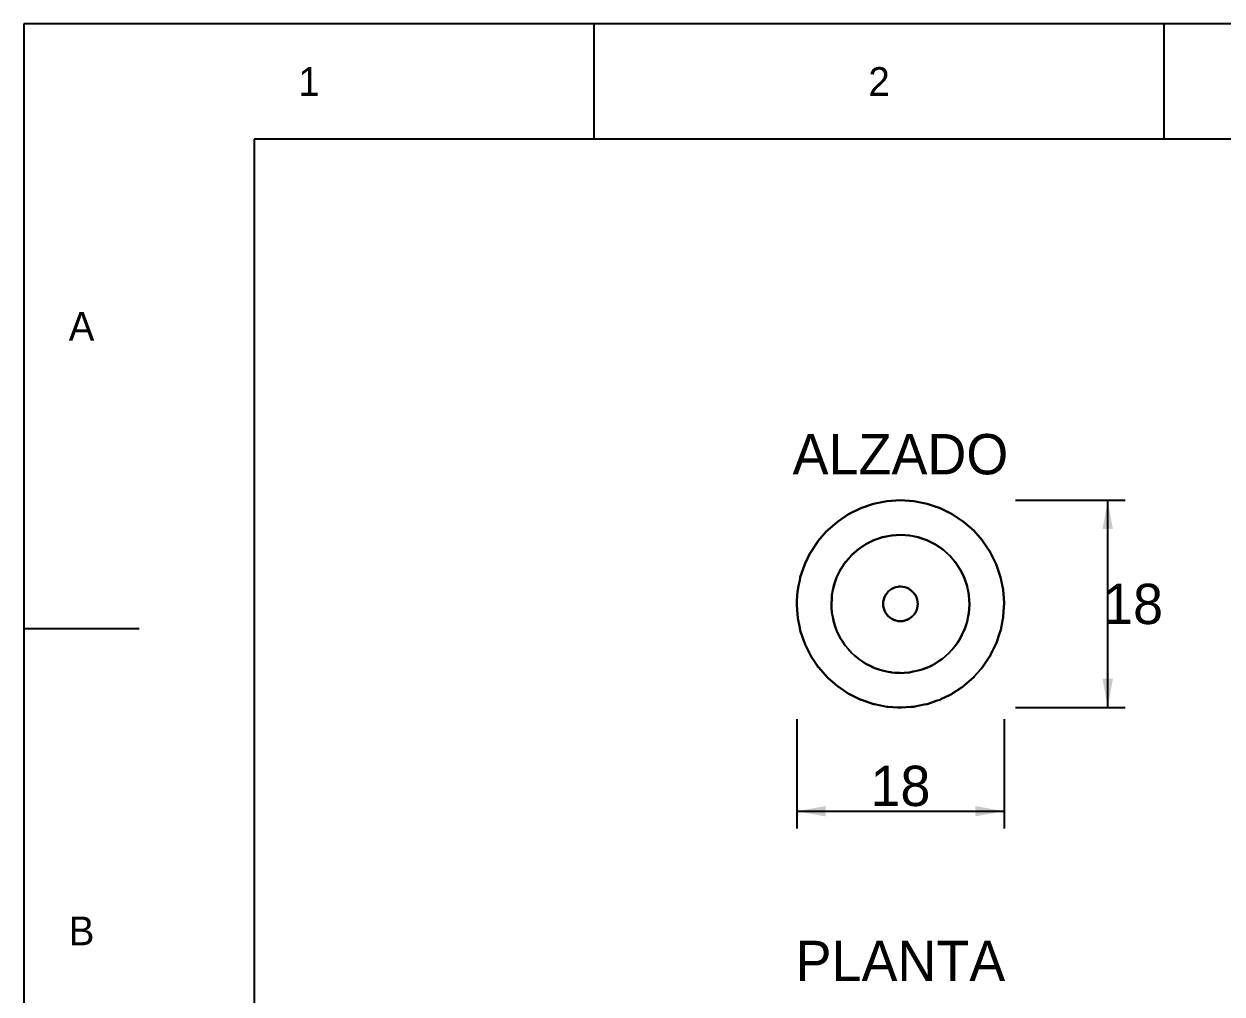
# Model space of a CAD drawing. Extents: x 0 to 297, y 0 to 210.
# Drawn here: x 0 to 104, y 125.8 to 210 of the extents above; entities that cross this region are included whole.
import ezdxf
from ezdxf.enums import TextEntityAlignment as Align

# ---------------------------------------------------------------- set-up
doc = ezdxf.new("R2010")
doc.units = 0
for name, color, linetype in [('COTAS', 7, 'CONTINUOUS'), ('FINA', 7, 'CONTINUOUS'), ('NORMA', 7, 'CONTINUOUS'), ('TEXTO', 7, 'CONTINUOUS'), ('VISIBLE', 7, 'CONTINUOUS')]:
    doc.layers.add(name, color=color, linetype=linetype)

msp = doc.modelspace()

# ---------------------------------------------------------------- linework, layer by layer
at = {"layer": 'COTAS'}
for p, q in [((86.1048, 168.6431), (95.6048, 168.6431)), ((94.1048, 150.6431), (94.1048, 168.6431)), ((86.1048, 150.6431), (95.6048, 150.6431)), ((67.1048, 149.6431), (67.1048, 140.1431)), ((85.1048, 149.6431), (85.1048, 140.1431)), ((67.1048, 141.6431), (85.1048, 141.6431))]:
    msp.add_line(p, q, dxfattribs=at)
for points in [[(94.1048, 168.6431), (94.5548, 166.1431), (93.6548, 166.1431)], [(94.1048, 150.6431), (94.5548, 153.1431), (93.6548, 153.1431)], [(67.1048, 141.6431), (69.6048, 142.0931), (69.6048, 141.1931)], [(85.1048, 141.6431), (82.6048, 142.0931), (82.6048, 141.1931)]]:
    msp.add_solid(points, dxfattribs=at)
at = {"layer": 'FINA'}
for p, q in [((297, 210), (0, 210)), ((0, 210), (0, 0)), ((49.5, 200), (49.5, 210)), ((99, 200), (99, 210)), ((0, 157.5), (10, 157.5))]:
    msp.add_line(p, q, dxfattribs=at)
at = {"layer": 'NORMA'}
for p, q in [((287, 200), (20, 200)), ((20, 200), (20, 10))]:
    msp.add_line(p, q, dxfattribs=at)
at = {"layer": 'VISIBLE'}
for p, q in [((74.9301, 168.5661), (73.7754, 168.3364)), ((73.7754, 168.3364), (74.9301, 168.5661)), ((76.1048, 168.6431), (74.9301, 168.5661)), ((74.9301, 168.5661), (76.1048, 168.6431)), ((77.2796, 168.5661), (76.1048, 168.6431)), ((76.1048, 168.6431), (77.2796, 168.5661)), ((78.4342, 168.3364), (77.2796, 168.5661)), ((77.2796, 168.5661), (78.4342, 168.3364)), ((72.6607, 167.958), (71.6048, 167.4373)), ((71.6048, 167.4373), (72.6607, 167.958)), ((73.7754, 168.3364), (72.6607, 167.958)), ((72.6607, 167.958), (73.7754, 168.3364)), ((79.549, 167.958), (78.4342, 168.3364)), ((78.4342, 168.3364), (79.549, 167.958)), ((80.6048, 167.4373), (79.549, 167.958)), ((79.549, 167.958), (80.6048, 167.4373)), ((70.626, 166.7832), (69.7973, 166.0565)), ((69.7973, 166.0565), (70.626, 166.7832)), ((71.6048, 167.4373), (70.626, 166.7832)), ((70.626, 166.7832), (71.6048, 167.4373)), ((81.5837, 166.7832), (80.6048, 167.4373)), ((80.6048, 167.4373), (81.5837, 166.7832)), ((82.4688, 166.007), (81.5837, 166.7832)), ((81.5837, 166.7832), (82.4688, 166.007)), ((69.6914, 165.9506), (68.9646, 165.1219)), ((68.9646, 165.1219), (69.6914, 165.9506)), ((69.7409, 166.007), (69.6914, 165.9506)), ((69.6914, 165.9506), (69.7409, 166.007)), ((69.7973, 166.0565), (69.7409, 166.007)), ((69.7409, 166.007), (69.7973, 166.0565)), ((74.5519, 165.4386), (73.8087, 165.1863)), ((74.5519, 165.4386), (73.8087, 165.1863)), ((73.8638, 165.205), (74.5519, 165.4386)), ((75.3217, 165.5917), (74.5519, 165.4386)), ((75.3217, 165.5917), (74.5519, 165.4386)), ((74.5519, 165.4386), (74.6089, 165.45)), ((74.6089, 165.45), (75.3217, 165.5917)), ((76.1048, 165.6431), (75.3217, 165.5917)), ((76.1048, 165.6431), (75.3217, 165.5917)), ((75.3217, 165.5917), (75.3797, 165.5955)), ((75.3797, 165.5955), (76.1048, 165.6431)), ((76.1048, 165.6431), (76.1628, 165.6393)), ((76.888, 165.5917), (76.1048, 165.6431)), ((76.888, 165.5917), (76.1048, 165.6431)), ((76.1628, 165.6393), (76.888, 165.5917)), ((76.888, 165.5917), (76.945, 165.5804)), ((77.6577, 165.4386), (76.888, 165.5917)), ((77.6577, 165.4386), (76.888, 165.5917)), ((76.945, 165.5804), (77.6577, 165.4386)), ((77.6577, 165.4386), (77.7128, 165.4199)), ((78.4009, 165.1863), (77.6577, 165.4386)), ((78.4009, 165.1863), (77.6577, 165.4386)), ((77.7128, 165.4199), (78.4009, 165.1863)), ((83.1955, 165.1783), (82.4688, 166.007)), ((82.4688, 166.007), (83.1955, 165.1783)), ((68.923, 165.0596), (68.3106, 164.1431)), ((68.3106, 164.1431), (68.923, 165.0596)), ((68.9646, 165.1219), (68.923, 165.0596)), ((68.923, 165.0596), (68.9646, 165.1219)), ((72.4522, 164.4032), (71.8622, 163.8857)), ((72.4522, 164.4032), (71.8622, 163.8857)), ((71.9059, 163.924), (72.4522, 164.4032)), ((73.1048, 164.8392), (72.4522, 164.4032)), ((73.1048, 164.8392), (72.4522, 164.4032)), ((72.4522, 164.4032), (72.5006, 164.4355)), ((72.5006, 164.4355), (73.1048, 164.8392)), ((73.8087, 165.1863), (73.1048, 164.8392)), ((73.8087, 165.1863), (73.1048, 164.8392)), ((73.1048, 164.8392), (73.157, 164.8649)), ((73.157, 164.8649), (73.8087, 165.1863)), ((73.8087, 165.1863), (73.8638, 165.205)), ((78.4009, 165.1863), (78.4531, 165.1606)), ((79.1048, 164.8392), (78.4009, 165.1863)), ((79.1048, 164.8392), (78.4009, 165.1863)), ((78.4531, 165.1606), (79.1048, 164.8392)), ((79.1048, 164.8392), (79.1532, 164.8069)), ((79.7574, 164.4032), (79.1048, 164.8392)), ((79.7574, 164.4032), (79.1048, 164.8392)), ((79.1532, 164.8069), (79.7574, 164.4032)), ((79.7574, 164.4032), (79.8011, 164.3649)), ((80.3475, 163.8857), (79.7574, 164.4032)), ((80.3475, 163.8857), (79.7574, 164.4032)), ((83.245, 165.1219), (83.1955, 165.1783)), ((83.1955, 165.1783), (83.245, 165.1219)), ((83.8574, 164.2054), (83.245, 165.1219)), ((83.245, 165.1219), (83.8574, 164.2054)), ((68.2774, 164.0758), (67.7899, 163.0872)), ((67.7899, 163.0872), (68.2774, 164.0758)), ((68.3106, 164.1431), (68.2774, 164.0758)), ((68.2774, 164.0758), (68.3106, 164.1431)), ((71.8622, 163.8857), (71.3447, 163.2956)), ((71.8622, 163.8857), (71.3447, 163.2956)), ((71.3447, 163.2956), (71.383, 163.3393)), ((71.383, 163.3393), (71.8622, 163.8857)), ((71.8622, 163.8857), (71.9059, 163.924)), ((79.8011, 164.3649), (80.3475, 163.8857)), ((80.3475, 163.8857), (80.3858, 163.842)), ((80.8649, 163.2956), (80.3475, 163.8857)), ((80.8649, 163.2956), (80.3475, 163.8857)), ((80.3858, 163.842), (80.8649, 163.2956)), ((83.899, 164.1431), (83.8574, 164.2054)), ((83.8574, 164.2054), (83.899, 164.1431)), ((84.3866, 163.1545), (83.899, 164.1431)), ((83.899, 164.1431), (84.3866, 163.1545)), ((67.7658, 163.0162), (67.4115, 161.9724)), ((67.4115, 161.9724), (67.7658, 163.0162)), ((67.7899, 163.0872), (67.7658, 163.0162)), ((67.7658, 163.0162), (67.7899, 163.0872)), ((70.9087, 162.6431), (70.5615, 161.9392)), ((70.9087, 162.6431), (70.5615, 161.9392)), ((70.5873, 161.9913), (70.9087, 162.6431)), ((71.3447, 163.2956), (70.9087, 162.6431)), ((71.3447, 163.2956), (70.9087, 162.6431)), ((70.9087, 162.6431), (70.941, 162.6914)), ((70.941, 162.6914), (71.3447, 163.2956)), ((80.8649, 163.2956), (80.8972, 163.2473)), ((81.301, 162.6431), (80.8649, 163.2956)), ((81.301, 162.6431), (80.8649, 163.2956)), ((80.8972, 163.2473), (81.301, 162.6431)), ((81.301, 162.6431), (81.3267, 162.5909)), ((81.6481, 161.9392), (81.301, 162.6431)), ((81.6481, 161.9392), (81.301, 162.6431)), ((81.3267, 162.5909), (81.6481, 161.9392)), ((84.4197, 163.0872), (84.3866, 163.1545)), ((84.3866, 163.1545), (84.4197, 163.0872)), ((84.774, 162.0435), (84.4197, 163.0872)), ((84.4197, 163.0872), (84.774, 162.0435)), ((67.3605, 161.7162), (67.2328, 161.074)), ((67.2328, 161.074), (67.3605, 161.7162)), ((67.3968, 161.8989), (67.3605, 161.7162)), ((67.3605, 161.7162), (67.3968, 161.8989)), ((67.4115, 161.9724), (67.3968, 161.8989)), ((67.3968, 161.8989), (67.4115, 161.9724)), ((70.4178, 161.5158), (70.3093, 161.196)), ((70.4178, 161.5158), (70.3093, 161.196)), ((70.3093, 161.196), (70.3279, 161.251)), ((70.3279, 161.251), (70.4178, 161.5158)), ((70.5615, 161.9392), (70.4178, 161.5158)), ((70.4178, 161.5158), (70.5615, 161.9392)), ((70.5615, 161.9392), (70.5873, 161.9913)), ((81.6481, 161.9392), (81.6668, 161.8841)), ((81.9004, 161.196), (81.6481, 161.9392)), ((81.9004, 161.196), (81.6481, 161.9392)), ((81.6668, 161.8841), (81.9004, 161.196)), ((84.7981, 161.9724), (84.774, 162.0435)), ((84.774, 162.0435), (84.7981, 161.9724)), ((85.0132, 160.8914), (84.7981, 161.9724)), ((84.7981, 161.9724), (85.0132, 160.8914)), ((67.1769, 160.7429), (67.1219, 159.9038)), ((67.1219, 159.9038), (67.1769, 160.7429)), ((67.1818, 160.8178), (67.1769, 160.7429)), ((67.1769, 160.7429), (67.1818, 160.8178)), ((67.2328, 161.074), (67.1818, 160.8178)), ((67.1818, 160.8178), (67.2328, 161.074)), ((70.1561, 160.4262), (70.1341, 160.0892)), ((70.1341, 160.0892), (70.1561, 160.4262)), ((70.2434, 160.8647), (70.1561, 160.4262)), ((70.2434, 160.8647), (70.1561, 160.4262)), ((70.1561, 160.4262), (70.1675, 160.4832)), ((70.1675, 160.4832), (70.2434, 160.8647)), ((70.3093, 161.196), (70.2434, 160.8647)), ((70.2434, 160.8647), (70.3093, 161.196)), ((74.719, 160.2171), (74.6559, 160.0313)), ((74.719, 160.2171), (74.6559, 160.0313)), ((74.6585, 160.0389), (74.719, 160.2171)), ((74.8058, 160.3931), (74.719, 160.2171)), ((74.8058, 160.3931), (74.719, 160.2171)), ((74.719, 160.2171), (74.7225, 160.2243)), ((74.7225, 160.2243), (74.8058, 160.3931)), ((74.9148, 160.5562), (74.8058, 160.3931)), ((74.9148, 160.5562), (74.8058, 160.3931)), ((74.8058, 160.3931), (74.8102, 160.3997)), ((74.8102, 160.3997), (74.9148, 160.5562)), ((75.0442, 160.7037), (74.9148, 160.5562)), ((75.0442, 160.7037), (74.9148, 160.5562)), ((74.9148, 160.5562), (74.9201, 160.5622)), ((74.9201, 160.5622), (75.0442, 160.7037)), ((75.1917, 160.8331), (75.0442, 160.7037)), ((75.1917, 160.8331), (75.0442, 160.7037)), ((75.0442, 160.7037), (75.0502, 160.709)), ((75.0502, 160.709), (75.1917, 160.8331)), ((75.3548, 160.9421), (75.1917, 160.8331)), ((75.3548, 160.9421), (75.1917, 160.8331)), ((75.1917, 160.8331), (75.1983, 160.8375)), ((75.1983, 160.8375), (75.3548, 160.9421)), ((75.5308, 161.0289), (75.3548, 160.9421)), ((75.5308, 161.0289), (75.3548, 160.9421)), ((75.3548, 160.9421), (75.362, 160.9456)), ((75.362, 160.9456), (75.5308, 161.0289)), ((75.7166, 161.092), (75.5308, 161.0289)), ((75.7166, 161.092), (75.5308, 161.0289)), ((75.5308, 161.0289), (75.5384, 161.0315)), ((75.5384, 161.0315), (75.7166, 161.092)), ((75.909, 161.1302), (75.7166, 161.092)), ((75.909, 161.1302), (75.7166, 161.092)), ((75.7166, 161.092), (75.7244, 161.0935)), ((75.7244, 161.0935), (75.909, 161.1302)), ((76.1048, 161.1431), (75.9056, 161.1561)), ((76.1048, 161.1431), (75.909, 161.1302)), ((76.1048, 161.1431), (75.909, 161.1302)), ((75.909, 161.1302), (75.917, 161.1308)), ((75.917, 161.1308), (76.1048, 161.1431)), ((76.3006, 161.1302), (76.1048, 161.1431)), ((76.1048, 161.1431), (76.1128, 161.1425)), ((76.3006, 161.1302), (76.1048, 161.1431)), ((76.1128, 161.1425), (76.3006, 161.1302)), ((76.493, 161.092), (76.3006, 161.1302)), ((76.3006, 161.1302), (76.3085, 161.1287)), ((76.493, 161.092), (76.3006, 161.1302)), ((76.3085, 161.1287), (76.493, 161.092)), ((76.6788, 161.0289), (76.493, 161.092)), ((76.493, 161.092), (76.5006, 161.0894)), ((76.6788, 161.0289), (76.493, 161.092)), ((76.5006, 161.0894), (76.6788, 161.0289)), ((76.8548, 160.9421), (76.6788, 161.0289)), ((76.6788, 161.0289), (76.686, 161.0253)), ((76.8548, 160.9421), (76.6788, 161.0289)), ((76.686, 161.0253), (76.8548, 160.9421)), ((77.018, 160.8331), (76.8548, 160.9421)), ((76.8548, 160.9421), (76.8615, 160.9376)), ((77.018, 160.8331), (76.8548, 160.9421)), ((76.8615, 160.9376), (77.018, 160.8331)), ((77.1655, 160.7037), (77.018, 160.8331)), ((77.018, 160.8331), (77.024, 160.8278)), ((77.1655, 160.7037), (77.018, 160.8331)), ((77.024, 160.8278), (77.1655, 160.7037)), ((77.2948, 160.5562), (77.1655, 160.7037)), ((77.1655, 160.7037), (77.1708, 160.6977)), ((77.2948, 160.5562), (77.1655, 160.7037)), ((77.1708, 160.6977), (77.2948, 160.5562)), ((77.4039, 160.3931), (77.2948, 160.5562)), ((77.2948, 160.5562), (77.2993, 160.5495)), ((77.4039, 160.3931), (77.2948, 160.5562)), ((77.2993, 160.5495), (77.4039, 160.3931)), ((77.4906, 160.2171), (77.4039, 160.3931)), ((77.4039, 160.3931), (77.4074, 160.3859)), ((77.4906, 160.2171), (77.4039, 160.3931)), ((77.4074, 160.3859), (77.4906, 160.2171)), ((77.5537, 160.0313), (77.4906, 160.2171)), ((77.4906, 160.2171), (77.4932, 160.2095)), ((77.5537, 160.0313), (77.4906, 160.2171)), ((77.4932, 160.2095), (77.5537, 160.0313)), ((81.9876, 160.7575), (81.9004, 161.196)), ((81.9004, 161.196), (81.9117, 161.139)), ((81.9876, 160.7575), (81.9004, 161.196)), ((81.9117, 161.139), (81.9876, 160.7575)), ((82.0535, 160.4262), (81.9876, 160.7575)), ((81.9876, 160.7575), (82.0535, 160.4262)), ((82.0827, 159.9801), (82.0535, 160.4262)), ((82.0535, 160.4262), (82.0573, 160.3682)), ((82.0827, 159.9801), (82.0535, 160.4262)), ((82.0573, 160.3682), (82.0827, 159.9801)), ((85.0278, 160.8178), (85.0132, 160.8914)), ((85.0132, 160.8914), (85.0278, 160.8178)), ((85.0449, 160.5571), (85.0278, 160.8178)), ((85.0278, 160.8178), (85.0449, 160.5571)), ((85.0999, 159.7179), (85.0449, 160.5571)), ((85.0449, 160.5571), (85.0999, 159.7179)), ((67.1219, 159.9038), (67.1048, 159.6431)), ((67.1048, 159.6431), (67.1219, 159.9038)), ((67.1048, 159.6431), (67.1097, 159.5682)), ((67.1097, 159.5682), (67.1048, 159.6431)), ((67.1097, 159.5682), (67.1647, 158.729)), ((67.1647, 158.729), (67.1097, 159.5682)), ((70.1341, 160.0892), (70.1048, 159.6431)), ((70.1341, 160.0892), (70.1048, 159.6431)), ((70.1048, 159.6431), (70.1086, 159.7011)), ((70.1048, 159.6431), (70.1269, 159.306)), ((70.1269, 159.306), (70.1048, 159.6431)), ((70.1086, 159.7011), (70.1341, 160.0892)), ((70.1269, 159.306), (70.1561, 158.8599)), ((70.1523, 158.9179), (70.1269, 159.306)), ((70.1269, 159.306), (70.1561, 158.8599)), ((74.6176, 159.8389), (74.6048, 159.6431)), ((74.6176, 159.8389), (74.6048, 159.6431)), ((74.6048, 159.6431), (74.6053, 159.6511)), ((74.6048, 159.6431), (74.6176, 159.4473)), ((74.6171, 159.4553), (74.6048, 159.6431)), ((74.6048, 159.6431), (74.6176, 159.4473)), ((74.6053, 159.6511), (74.6176, 159.8389)), ((74.6176, 159.4473), (74.6171, 159.4553)), ((74.6559, 160.0313), (74.6176, 159.8389)), ((74.6559, 160.0313), (74.6176, 159.8389)), ((74.6176, 159.8389), (74.6192, 159.8467)), ((74.6176, 159.4473), (74.6559, 159.2548)), ((74.6544, 159.2627), (74.6176, 159.4473)), ((74.6176, 159.4473), (74.6559, 159.2548)), ((74.6192, 159.8467), (74.6559, 160.0313)), ((74.6559, 159.2548), (74.6544, 159.2627)), ((74.6559, 160.0313), (74.6585, 160.0389)), ((74.6559, 159.2548), (74.719, 159.069)), ((74.7164, 159.0766), (74.6559, 159.2548)), ((74.6559, 159.2548), (74.719, 159.069)), ((77.4906, 159.069), (77.5537, 159.2548)), ((77.4906, 159.069), (77.5537, 159.2548)), ((77.5511, 159.2472), (77.4906, 159.069)), ((77.5537, 159.2548), (77.5511, 159.2472)), ((77.592, 159.8389), (77.5537, 160.0313)), ((77.5537, 160.0313), (77.5553, 160.0234)), ((77.592, 159.8389), (77.5537, 160.0313)), ((77.5537, 159.2548), (77.592, 159.4473)), ((77.5537, 159.2548), (77.592, 159.4473)), ((77.5904, 159.4394), (77.5537, 159.2548)), ((77.5553, 160.0234), (77.592, 159.8389)), ((77.592, 159.4473), (77.5904, 159.4394)), ((77.6048, 159.6431), (77.592, 159.8389)), ((77.592, 159.8389), (77.5925, 159.8309)), ((77.6048, 159.6431), (77.592, 159.8389)), ((77.592, 159.4473), (77.6048, 159.6431)), ((77.592, 159.4473), (77.6048, 159.6431)), ((77.6043, 159.6351), (77.592, 159.4473)), ((77.5925, 159.8309), (77.6048, 159.6431)), ((77.6048, 159.6431), (77.6043, 159.6351)), ((82.0535, 158.8599), (82.0756, 159.1969)), ((82.0756, 159.1969), (82.0535, 158.8599)), ((82.0756, 159.1969), (82.1048, 159.6431)), ((82.0756, 159.1969), (82.1048, 159.6431)), ((82.101, 159.5851), (82.0756, 159.1969)), ((82.1048, 159.6431), (82.0827, 159.9801)), ((82.0827, 159.9801), (82.1048, 159.6431)), ((82.1048, 159.6431), (82.101, 159.5851)), ((85.0327, 158.5432), (85.0877, 159.3824)), ((85.0877, 159.3824), (85.0327, 158.5432)), ((85.0877, 159.3824), (85.1048, 159.6431)), ((85.1048, 159.6431), (85.0877, 159.3824)), ((85.1048, 159.6431), (85.0999, 159.7179)), ((85.0999, 159.7179), (85.1048, 159.6431)), ((67.1647, 158.729), (67.1818, 158.4683)), ((67.1818, 158.4683), (67.1647, 158.729)), ((67.1818, 158.4683), (67.1964, 158.3948)), ((67.1964, 158.3948), (67.1818, 158.4683)), ((67.1964, 158.3948), (67.3605, 157.5699)), ((67.3605, 157.5699), (67.1964, 158.3948)), ((70.1561, 158.8599), (70.1523, 158.9179)), ((70.1561, 158.8599), (70.222, 158.5286)), ((70.222, 158.5286), (70.1561, 158.8599)), ((70.222, 158.5286), (70.3093, 158.0902)), ((70.2979, 158.1472), (70.222, 158.5286)), ((70.222, 158.5286), (70.3093, 158.0902)), ((70.3093, 158.0902), (70.2979, 158.1472)), ((74.719, 159.069), (74.7164, 159.0766)), ((74.719, 159.069), (74.8058, 158.8931)), ((74.8022, 158.9003), (74.719, 159.069)), ((74.719, 159.069), (74.8058, 158.8931)), ((74.8058, 158.8931), (74.8022, 158.9003)), ((74.8058, 158.8931), (74.9148, 158.7299)), ((74.9103, 158.7366), (74.8058, 158.8931)), ((74.8058, 158.8931), (74.9148, 158.7299)), ((74.9148, 158.7299), (74.9103, 158.7366)), ((74.9148, 158.7299), (75.0442, 158.5824)), ((75.0389, 158.5884), (74.9148, 158.7299)), ((74.9148, 158.7299), (75.0442, 158.5824)), ((75.0442, 158.5824), (75.0389, 158.5884)), ((75.0442, 158.5824), (75.1917, 158.453)), ((75.1856, 158.4583), (75.0442, 158.5824)), ((75.0442, 158.5824), (75.1917, 158.453)), ((75.1917, 158.453), (75.1856, 158.4583)), ((75.1917, 158.453), (75.3548, 158.344)), ((75.3482, 158.3485), (75.1917, 158.453)), ((75.1917, 158.453), (75.3548, 158.344)), ((75.3548, 158.344), (75.3482, 158.3485)), ((75.3548, 158.344), (75.5308, 158.2572)), ((75.5236, 158.2608), (75.3548, 158.344)), ((75.3548, 158.344), (75.5308, 158.2572)), ((75.5308, 158.2572), (75.5236, 158.2608)), ((75.5308, 158.2572), (75.7166, 158.1942)), ((75.709, 158.1968), (75.5308, 158.2572)), ((75.5308, 158.2572), (75.7166, 158.1942)), ((75.7166, 158.1942), (75.709, 158.1968)), ((75.7166, 158.1942), (75.909, 158.1559)), ((75.9012, 158.1575), (75.7166, 158.1942)), ((75.7166, 158.1942), (75.909, 158.1559)), ((75.909, 158.1559), (75.9012, 158.1575)), ((75.909, 158.1559), (76.1048, 158.1431)), ((76.0968, 158.1436), (75.909, 158.1559)), ((75.909, 158.1559), (76.1048, 158.1431)), ((76.1048, 158.1431), (76.0968, 158.1436)), ((76.1048, 158.1431), (76.3006, 158.1559)), ((76.1048, 158.1431), (76.3006, 158.1559)), ((76.2926, 158.1554), (76.1048, 158.1431)), ((76.3006, 158.1559), (76.2926, 158.1554)), ((76.3006, 158.1559), (76.493, 158.1942)), ((76.3006, 158.1559), (76.493, 158.1942)), ((76.4852, 158.1926), (76.3006, 158.1559)), ((76.493, 158.1942), (76.4852, 158.1926)), ((76.493, 158.1942), (76.6788, 158.2572)), ((76.493, 158.1942), (76.6788, 158.2572)), ((76.6713, 158.2547), (76.493, 158.1942)), ((76.6788, 158.2572), (76.6713, 158.2547)), ((76.6788, 158.2572), (76.8548, 158.344)), ((76.6788, 158.2572), (76.8548, 158.344)), ((76.8476, 158.3405), (76.6788, 158.2572)), ((76.8548, 158.344), (76.8476, 158.3405)), ((76.8548, 158.344), (77.018, 158.453)), ((76.8548, 158.344), (77.018, 158.453)), ((77.0113, 158.4486), (76.8548, 158.344)), ((77.018, 158.453), (77.0113, 158.4486)), ((77.018, 158.453), (77.1655, 158.5824)), ((77.018, 158.453), (77.1655, 158.5824)), ((77.1595, 158.5771), (77.018, 158.453)), ((77.1655, 158.5824), (77.1595, 158.5771)), ((77.1655, 158.5824), (77.2948, 158.7299)), ((77.1655, 158.5824), (77.2948, 158.7299)), ((77.2896, 158.7239), (77.1655, 158.5824)), ((77.2948, 158.7299), (77.2896, 158.7239)), ((77.2948, 158.7299), (77.4039, 158.8931)), ((77.2948, 158.7299), (77.4039, 158.8931)), ((77.3994, 158.8864), (77.2948, 158.7299)), ((77.4039, 158.8931), (77.3994, 158.8864)), ((77.4039, 158.8931), (77.4906, 159.069)), ((77.4039, 158.8931), (77.4906, 159.069)), ((77.4871, 159.0619), (77.4039, 158.8931)), ((77.4906, 159.069), (77.4871, 159.0619)), ((81.9004, 158.0902), (81.9663, 158.4214)), ((81.9663, 158.4214), (81.9004, 158.0902)), ((81.9663, 158.4214), (82.0535, 158.8599)), ((81.9663, 158.4214), (82.0535, 158.8599)), ((82.0421, 158.8029), (81.9663, 158.4214)), ((82.0535, 158.8599), (82.0421, 158.8029)), ((84.8128, 157.3873), (84.9769, 158.2121)), ((84.9769, 158.2121), (84.8128, 157.3873)), ((84.9769, 158.2121), (85.0278, 158.4683)), ((85.0278, 158.4683), (84.9769, 158.2121)), ((85.0278, 158.4683), (85.0327, 158.5432)), ((85.0327, 158.5432), (85.0278, 158.4683)), ((67.3605, 157.5699), (67.4115, 157.3137)), ((67.4115, 157.3137), (67.3605, 157.5699)), ((67.4115, 157.3137), (67.4356, 157.2427)), ((67.4356, 157.2427), (67.4115, 157.3137)), ((67.4356, 157.2427), (67.7059, 156.4463)), ((67.7059, 156.4463), (67.4356, 157.2427)), ((70.3093, 158.0902), (70.4178, 157.7703)), ((70.4178, 157.7703), (70.3093, 158.0902)), ((70.4178, 157.7703), (70.5615, 157.347)), ((70.5429, 157.402), (70.4178, 157.7703)), ((70.4178, 157.7703), (70.5615, 157.347)), ((70.5615, 157.347), (70.5429, 157.402)), ((70.5615, 157.347), (70.7109, 157.044)), ((70.7109, 157.044), (70.5615, 157.347)), ((81.4504, 156.946), (81.6481, 157.347)), ((81.4504, 156.946), (81.6481, 157.347)), ((81.6224, 157.2948), (81.4504, 156.946)), ((81.6481, 157.347), (81.6224, 157.2948)), ((81.6481, 157.347), (81.7567, 157.6668)), ((81.7567, 157.6668), (81.6481, 157.347)), ((81.7567, 157.6668), (81.9004, 158.0902)), ((81.7567, 157.6668), (81.9004, 158.0902)), ((81.8817, 158.0351), (81.7567, 157.6668)), ((81.9004, 158.0902), (81.8817, 158.0351)), ((84.7142, 157.0663), (84.7981, 157.3137)), ((84.7981, 157.3137), (84.7142, 157.0663)), ((84.7981, 157.3137), (84.8128, 157.3873)), ((84.8128, 157.3873), (84.7981, 157.3137)), ((67.7059, 156.4463), (67.7899, 156.1989)), ((67.7899, 156.1989), (67.7059, 156.4463)), ((67.7899, 156.1989), (67.8231, 156.1316)), ((67.8231, 156.1316), (67.7899, 156.1989)), ((67.8231, 156.1316), (68.195, 155.3774)), ((68.195, 155.3774), (67.8231, 156.1316)), ((70.7109, 157.044), (70.9087, 156.6431)), ((70.883, 156.6952), (70.7109, 157.044)), ((70.7109, 157.044), (70.9087, 156.6431)), ((70.9087, 156.6431), (70.883, 156.6952)), ((70.9087, 156.6431), (71.0963, 156.3622)), ((71.0963, 156.3622), (70.9087, 156.6431)), ((71.0963, 156.3622), (71.3447, 155.9905)), ((71.3124, 156.0388), (71.0963, 156.3622)), ((71.0963, 156.3622), (71.3447, 155.9905)), ((80.8649, 155.9905), (81.0526, 156.2713)), ((81.0526, 156.2713), (80.8649, 155.9905)), ((81.0526, 156.2713), (81.301, 156.6431)), ((81.0526, 156.2713), (81.301, 156.6431)), ((81.2687, 156.5947), (81.0526, 156.2713)), ((81.301, 156.6431), (81.2687, 156.5947)), ((81.301, 156.6431), (81.4504, 156.946)), ((81.4504, 156.946), (81.301, 156.6431)), ((84.3042, 155.9646), (84.4197, 156.1989)), ((84.4197, 156.1989), (84.3042, 155.9646)), ((84.4197, 156.1989), (84.4438, 156.2699)), ((84.4438, 156.2699), (84.4197, 156.1989)), ((84.4438, 156.2699), (84.7142, 157.0663)), ((84.7142, 157.0663), (84.4438, 156.2699)), ((68.195, 155.3774), (68.3106, 155.1431)), ((68.3106, 155.1431), (68.195, 155.3774)), ((68.3106, 155.1431), (68.3523, 155.0807)), ((68.3523, 155.0807), (68.3106, 155.1431)), ((68.3523, 155.0807), (68.8195, 154.3814)), ((68.8195, 154.3814), (68.3523, 155.0807)), ((71.3447, 155.9905), (71.3124, 156.0388)), ((71.3447, 155.9905), (71.5674, 155.7366)), ((71.5674, 155.7366), (71.3447, 155.9905)), ((71.5674, 155.7366), (71.8622, 155.4004)), ((71.8238, 155.4441), (71.5674, 155.7366)), ((71.5674, 155.7366), (71.8622, 155.4004)), ((71.8622, 155.4004), (71.8238, 155.4441)), ((71.8622, 155.4004), (72.1161, 155.1777)), ((72.1161, 155.1777), (71.8622, 155.4004)), ((72.1161, 155.1777), (72.4522, 154.8829)), ((72.4085, 154.9213), (72.1161, 155.1777)), ((72.1161, 155.1777), (72.4522, 154.8829)), ((79.7574, 154.8829), (80.0113, 155.1056)), ((80.0113, 155.1056), (79.7574, 154.8829)), ((80.0113, 155.1056), (80.3475, 155.4004)), ((80.0113, 155.1056), (80.3475, 155.4004)), ((80.3037, 155.3621), (80.0113, 155.1056)), ((80.3475, 155.4004), (80.3037, 155.3621)), ((80.3475, 155.4004), (80.5702, 155.6544)), ((80.5702, 155.6544), (80.3475, 155.4004)), ((80.5702, 155.6544), (80.8649, 155.9905)), ((80.5702, 155.6544), (80.8649, 155.9905)), ((80.8266, 155.9468), (80.5702, 155.6544)), ((80.8649, 155.9905), (80.8266, 155.9468)), ((83.7539, 154.9258), (83.899, 155.1431)), ((83.899, 155.1431), (83.7539, 154.9258)), ((83.899, 155.1431), (83.9322, 155.2103)), ((83.9322, 155.2103), (83.899, 155.1431)), ((83.9322, 155.2103), (84.3042, 155.9646)), ((84.3042, 155.9646), (83.9322, 155.2103)), ((68.8195, 154.3814), (68.9646, 154.1642)), ((68.9646, 154.1642), (68.8195, 154.3814)), ((68.9646, 154.1642), (69.0141, 154.1078)), ((69.0141, 154.1078), (68.9646, 154.1642)), ((69.0141, 154.1078), (69.5686, 153.4755)), ((69.5686, 153.4755), (69.0141, 154.1078)), ((72.4522, 154.8829), (72.4085, 154.9213)), ((72.4522, 154.8829), (72.7331, 154.6953)), ((72.7331, 154.6953), (72.4522, 154.8829)), ((72.7331, 154.6953), (73.1048, 154.4469)), ((73.0565, 154.4792), (72.7331, 154.6953)), ((72.7331, 154.6953), (73.1048, 154.4469)), ((73.1048, 154.4469), (73.0565, 154.4792)), ((73.1048, 154.4469), (73.4077, 154.2975)), ((73.4077, 154.2975), (73.1048, 154.4469)), ((73.4077, 154.2975), (73.8087, 154.0998)), ((73.7566, 154.1255), (73.4077, 154.2975)), ((73.4077, 154.2975), (73.8087, 154.0998)), ((73.8087, 154.0998), (73.7566, 154.1255)), ((73.8087, 154.0998), (74.1285, 153.9912)), ((74.1285, 153.9912), (73.8087, 154.0998)), ((74.1285, 153.9912), (74.5519, 153.8475)), ((74.4969, 153.8662), (74.1285, 153.9912)), ((74.1285, 153.9912), (74.5519, 153.8475)), ((77.9776, 153.9561), (78.4009, 154.0998)), ((77.9776, 153.9561), (78.4009, 154.0998)), ((78.3459, 154.0811), (77.9776, 153.9561)), ((78.4009, 154.0998), (78.3459, 154.0811)), ((78.4009, 154.0998), (78.7038, 154.2492)), ((78.7038, 154.2492), (78.4009, 154.0998)), ((78.7038, 154.2492), (79.1048, 154.4469)), ((78.7038, 154.2492), (79.1048, 154.4469)), ((79.0527, 154.4212), (78.7038, 154.2492)), ((79.1048, 154.4469), (79.0527, 154.4212)), ((79.1048, 154.4469), (79.3856, 154.6346)), ((79.3856, 154.6346), (79.1048, 154.4469)), ((79.3856, 154.6346), (79.7574, 154.8829)), ((79.3856, 154.6346), (79.7574, 154.8829)), ((79.709, 154.8506), (79.3856, 154.6346)), ((79.7574, 154.8829), (79.709, 154.8506)), ((82.5182, 153.3355), (83.0727, 153.9678)), ((83.0727, 153.9678), (82.5182, 153.3355)), ((83.0727, 153.9678), (83.245, 154.1642)), ((83.245, 154.1642), (83.0727, 153.9678)), ((83.245, 154.1642), (83.2867, 154.2266)), ((83.2867, 154.2266), (83.245, 154.1642)), ((83.2867, 154.2266), (83.7539, 154.9258)), ((83.7539, 154.9258), (83.2867, 154.2266)), ((69.5686, 153.4755), (69.7409, 153.2791)), ((69.7409, 153.2791), (69.5686, 153.4755)), ((69.7409, 153.2791), (69.7973, 153.2296)), ((69.7973, 153.2296), (69.7409, 153.2791)), ((69.7973, 153.2296), (70.4295, 152.6751)), ((70.4295, 152.6751), (69.7973, 153.2296)), ((74.5519, 153.8475), (74.4969, 153.8662)), ((74.5519, 153.8475), (74.8832, 153.7816)), ((74.8832, 153.7816), (74.5519, 153.8475)), ((74.8832, 153.7816), (75.3217, 153.6944)), ((75.2646, 153.7057), (74.8832, 153.7816)), ((74.8832, 153.7816), (75.3217, 153.6944)), ((75.3217, 153.6944), (75.2646, 153.7057)), ((75.3217, 153.6944), (75.6587, 153.6723)), ((75.6587, 153.6723), (75.3217, 153.6944)), ((75.6587, 153.6723), (76.1048, 153.6431)), ((76.0468, 153.6469), (75.6587, 153.6723)), ((75.6587, 153.6723), (76.1048, 153.6431)), ((76.1048, 153.6431), (76.0468, 153.6469)), ((76.1048, 153.6431), (76.4419, 153.6652)), ((76.4419, 153.6652), (76.1048, 153.6431)), ((76.4419, 153.6652), (76.888, 153.6944)), ((76.4419, 153.6652), (76.888, 153.6944)), ((76.83, 153.6906), (76.4419, 153.6652)), ((76.888, 153.6944), (76.83, 153.6906)), ((76.888, 153.6944), (77.2192, 153.7603)), ((77.2192, 153.7603), (76.888, 153.6944)), ((77.2192, 153.7603), (77.6577, 153.8475)), ((77.2192, 153.7603), (77.6577, 153.8475)), ((77.6007, 153.8362), (77.2192, 153.7603)), ((77.6577, 153.8475), (77.6007, 153.8362)), ((77.6577, 153.8475), (77.9776, 153.9561)), ((77.9776, 153.9561), (77.6577, 153.8475)), ((81.6401, 152.5523), (82.2724, 153.1068)), ((82.2724, 153.1068), (81.6401, 152.5523)), ((82.2724, 153.1068), (82.4688, 153.2791)), ((82.4688, 153.2791), (82.2724, 153.1068)), ((82.4688, 153.2791), (82.5182, 153.3355)), ((82.5182, 153.3355), (82.4688, 153.2791)), ((70.4295, 152.6751), (70.626, 152.5029)), ((70.626, 152.5029), (70.4295, 152.6751)), ((70.626, 152.5029), (70.6883, 152.4612)), ((70.6883, 152.4612), (70.626, 152.5029)), ((70.6883, 152.4612), (71.3876, 151.994)), ((71.3876, 151.994), (70.6883, 152.4612)), ((71.3876, 151.994), (71.6048, 151.8488)), ((71.6048, 151.8488), (71.3876, 151.994)), ((80.6048, 151.8488), (80.6672, 151.8905)), ((80.6672, 151.8905), (80.6048, 151.8488)), ((80.6672, 151.8905), (81.3664, 152.3577)), ((81.3664, 152.3577), (80.6672, 151.8905)), ((81.3664, 152.3577), (81.5837, 152.5029)), ((81.5837, 152.5029), (81.3664, 152.3577)), ((81.5837, 152.5029), (81.6401, 152.5523)), ((81.6401, 152.5523), (81.5837, 152.5029)), ((71.6048, 151.8488), (71.6721, 151.8157)), ((71.6721, 151.8157), (71.6048, 151.8488)), ((71.6721, 151.8157), (72.4263, 151.4437)), ((72.4263, 151.4437), (71.6721, 151.8157)), ((72.4263, 151.4437), (72.6607, 151.3281)), ((72.6607, 151.3281), (72.4263, 151.4437)), ((72.6607, 151.3281), (72.7317, 151.304)), ((72.7317, 151.304), (72.6607, 151.3281)), ((72.7317, 151.304), (73.528, 151.0337)), ((73.528, 151.0337), (72.7317, 151.304)), ((73.528, 151.0337), (73.7754, 150.9497)), ((73.7754, 150.9497), (73.528, 151.0337)), ((73.7754, 150.9497), (73.849, 150.9351)), ((73.849, 150.9351), (73.7754, 150.9497)), ((73.849, 150.9351), (74.6738, 150.771)), ((74.6738, 150.771), (73.849, 150.9351)), ((77.3531, 150.7347), (78.178, 150.8988)), ((78.178, 150.8988), (77.3531, 150.7347)), ((78.178, 150.8988), (78.4342, 150.9497)), ((78.4342, 150.9497), (78.178, 150.8988)), ((78.4342, 150.9497), (78.5052, 150.9738)), ((78.5052, 150.9738), (78.4342, 150.9497)), ((78.5052, 150.9738), (79.3016, 151.2442)), ((79.3016, 151.2442), (78.5052, 150.9738)), ((79.3016, 151.2442), (79.549, 151.3281)), ((79.549, 151.3281), (79.3016, 151.2442)), ((79.549, 151.3281), (79.6162, 151.3613)), ((79.6162, 151.3613), (79.549, 151.3281)), ((79.6162, 151.3613), (80.3705, 151.7333)), ((80.3705, 151.7333), (79.6162, 151.3613)), ((80.3705, 151.7333), (80.6048, 151.8488)), ((80.6048, 151.8488), (80.3705, 151.7333)), ((74.6738, 150.771), (74.9301, 150.7201)), ((74.9301, 150.7201), (74.6738, 150.771)), ((74.9301, 150.7201), (75.0049, 150.7152)), ((75.0049, 150.7152), (74.9301, 150.7201)), ((75.0049, 150.7152), (75.8441, 150.6602)), ((75.8441, 150.6602), (75.0049, 150.7152)), ((75.8441, 150.6602), (76.1048, 150.6431)), ((76.1048, 150.6431), (75.8441, 150.6602)), ((76.1048, 150.6431), (76.1797, 150.648)), ((76.1797, 150.648), (76.1048, 150.6431)), ((76.1797, 150.648), (77.0188, 150.703)), ((77.0188, 150.703), (76.1797, 150.648)), ((77.0188, 150.703), (77.2796, 150.7201)), ((77.2796, 150.7201), (77.0188, 150.703)), ((77.2796, 150.7201), (77.3531, 150.7347)), ((77.3531, 150.7347), (77.2796, 150.7201))]:
    msp.add_line(p, q, dxfattribs=at)

# ---------------------------------------------------------------- texts
at = {"layer": 'COTAS'}
for p in [(96.3048, 159.6431), (76.1048, 143.8431)]:
    msp.add_text('18', height=3.5, dxfattribs=at).set_placement(p, align=Align.MIDDLE_CENTER)
at = {"layer": 'TEXTO'}
for s, height, p in [('1', 2.5, (24.75, 205)), ('2', 2.5, (74.25, 205)), ('A', 2.5, (5, 183.75)), ('ALZADO', 3.5, (76.1048, 172.6431)), ('B', 2.5, (5, 131.25)), ('PLANTA', 3.5, (76.1048, 128.6431))]:
    msp.add_text(s, height=height, dxfattribs=at).set_placement(p, align=Align.MIDDLE_CENTER)

doc.saveas('drawing.dxf')
